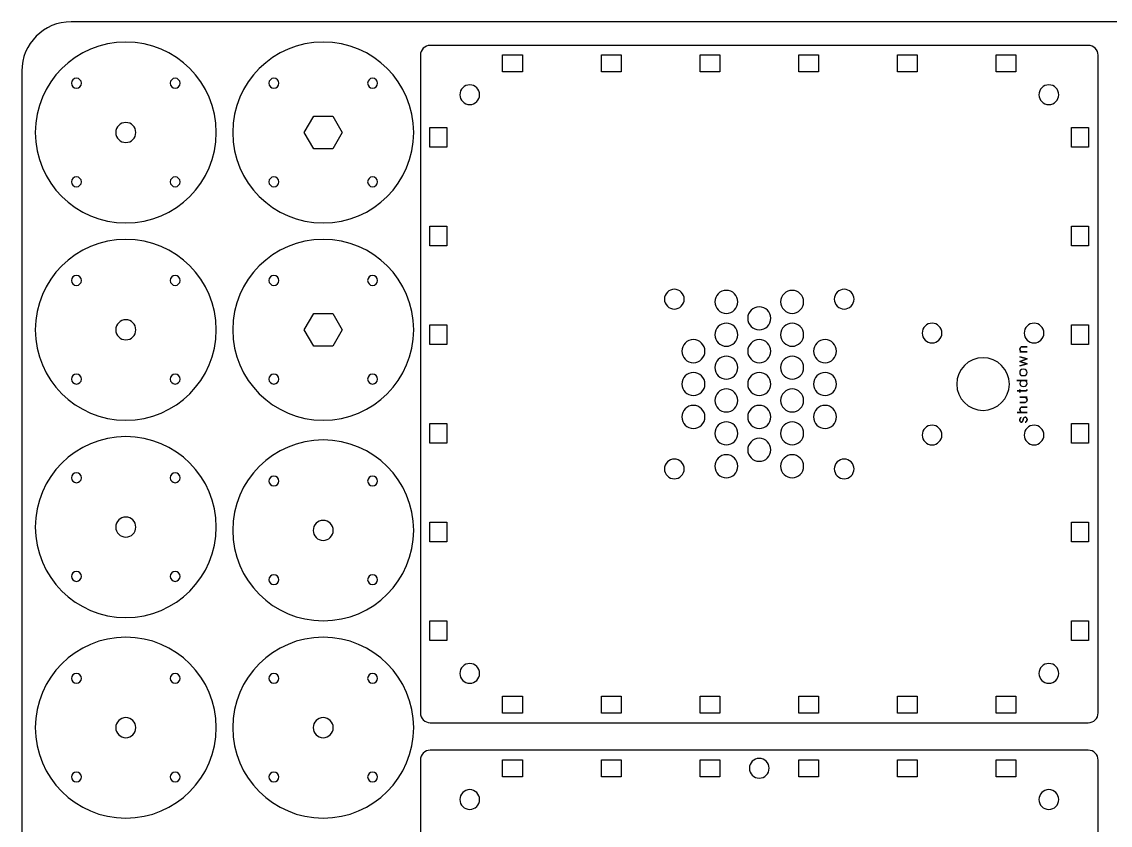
# Model space of a CAD drawing. Extents: x -439 to 785, y -667 to -15.
# Drawn here: x 15 to 345.8, y -259.4 to -15 of the extents above; entities that cross this region are included whole.
import ezdxf

# ---------------------------------------------------------------- set-up
doc = ezdxf.new("R2010")
doc.units = 0
doc.header["$MEASUREMENT"] = 0
doc.layers.add('LAYER_1', color=7, linetype='CONTINUOUS')

# ---------------------------------------------------------------- blocks, each defined once
blk = doc.blocks.new('BLOCK_2')
at = {"layer": 'LAYER_1', "color": 250}
blk.add_open_spline([(785, -570), (785, -578.28), (778.28, -585), (770, -585), (770, -585), (30, -585), (30, -585), (21.72, -585), (15, -578.28), (15, -570), (15, -570), (15, -30), (15, -30), (15, -21.72), (21.72, -15), (30, -15), (30, -15), (770, -15), (770, -15), (778.28, -15), (785, -21.72), (785, -30), (785, -30), (785, -570), (785, -570)], degree=3, knots=[0, 0, 0, 0, 1, 1, 1, 2, 2, 2, 3, 3, 3, 4, 4, 4, 5, 5, 5, 6, 6, 6, 7, 7, 7, 8, 8, 8, 8], dxfattribs=at)
blk = doc.blocks.new('BLOCK_17')
at = {"layer": 'LAYER_1', "color": 30}
for points, knots in [([(318.91, -113.87), (318.71, -113.87), (318.35, -114.07), (318.35, -114.6), (318.34, -115.14), (318.76, -115.43), (319.15, -115.43), (318.76, -115.43), (318.34, -115.14), (318.35, -114.6), (318.35, -114.07), (318.71, -113.87), (318.91, -113.87), (319.1, -113.87), (320.52, -113.87), (320.52, -113.87), (320.52, -113.87), (319.1, -113.87), (318.91, -113.87)], [0, 0, 0, 0, 1, 1, 1, 2, 2, 2, 3, 3, 3, 4, 4, 4, 5, 5, 5, 6, 6, 6, 6]), ([(318.35, -115.43), (318.35, -115.43), (320.52, -115.43), (320.52, -115.43), (320.52, -115.43), (318.35, -115.43), (318.35, -115.43)], [0, 0, 0, 0, 1, 1, 1, 2, 2, 2, 2]), ([(318.35, -119.69), (318.35, -119.69), (320.52, -119.06), (320.52, -119.06), (320.52, -119.06), (318.35, -118.31), (318.35, -118.31), (318.35, -118.31), (320.52, -117.56), (320.52, -117.56), (320.52, -117.56), (318.35, -116.93), (318.35, -116.93), (318.35, -116.93), (320.52, -117.56), (320.52, -117.56), (320.52, -117.56), (318.35, -118.31), (318.35, -118.31), (318.35, -118.31), (320.52, -119.06), (320.52, -119.06), (320.52, -119.06), (318.35, -119.69), (318.35, -119.69)], [0, 0, 0, 0, 1, 1, 1, 2, 2, 2, 3, 3, 3, 4, 4, 4, 5, 5, 5, 6, 6, 6, 7, 7, 7, 8, 8, 8, 8]), ([(319.41, -122.62), (318.55, -122.62), (318.3, -122.18), (318.3, -121.65), (318.3, -121.13), (318.55, -120.69), (319.41, -120.69), (320.27, -120.69), (320.52, -121.13), (320.52, -121.65), (320.52, -122.18), (320.27, -122.62), (319.41, -122.62)], [0, 0, 0, 0, 1, 1, 1, 2, 2, 2, 3, 3, 3, 4, 4, 4, 4]), ([(319.41, -122.62), (318.55, -122.62), (318.3, -122.18), (318.3, -121.65), (318.3, -121.13), (318.55, -120.69), (319.41, -120.69), (320.27, -120.69), (320.52, -121.13), (320.52, -121.65), (320.52, -122.18), (320.27, -122.62), (319.41, -122.62)], [0, 0, 0, 0, 1, 1, 1, 2, 2, 2, 3, 3, 3, 4, 4, 4, 4]), ([(317.46, -124.09), (317.46, -124.09), (320.52, -124.09), (320.52, -124.09), (320.52, -124.09), (317.46, -124.09), (317.46, -124.09)], [0, 0, 0, 0, 1, 1, 1, 2, 2, 2, 2]), ([(318.33, -124.99), (318.33, -124.5), (318.58, -124.1), (319.43, -124.1), (320.27, -124.1), (320.52, -124.5), (320.52, -124.99), (320.52, -125.49), (320.27, -125.89), (319.43, -125.89), (318.58, -125.89), (318.33, -125.49), (318.33, -124.99)], [0, 0, 0, 0, 1, 1, 1, 2, 2, 2, 3, 3, 3, 4, 4, 4, 4]), ([(318.33, -124.99), (318.33, -124.5), (318.58, -124.1), (319.43, -124.1), (320.27, -124.1), (320.52, -124.5), (320.52, -124.99), (320.52, -125.49), (320.27, -125.89), (319.43, -125.89), (318.58, -125.89), (318.33, -125.49), (318.33, -124.99)], [0, 0, 0, 0, 1, 1, 1, 2, 2, 2, 3, 3, 3, 4, 4, 4, 4]), ([(320.23, -127.28), (319.95, -127.28), (317.53, -127.28), (317.53, -127.28), (317.53, -127.28), (319.95, -127.28), (320.23, -127.28), (320.52, -127.28), (320.51, -127.06), (320.5, -126.85), (320.51, -127.06), (320.52, -127.28), (320.23, -127.28)], [0, 0, 0, 0, 1, 1, 1, 2, 2, 2, 3, 3, 3, 4, 4, 4, 4]), ([(318.33, -126.84), (318.33, -126.84), (318.33, -127.72), (318.33, -127.72), (318.33, -127.72), (318.33, -126.84), (318.33, -126.84)], [0, 0, 0, 0, 1, 1, 1, 2, 2, 2, 2]), ([(318.34, -130.76), (318.34, -130.76), (319.76, -130.76), (319.95, -130.76), (320.14, -130.76), (320.51, -130.57), (320.51, -130.03), (320.52, -129.49), (320.1, -129.2), (319.71, -129.2), (320.1, -129.2), (320.52, -129.49), (320.51, -130.03), (320.51, -130.57), (320.14, -130.76), (319.95, -130.76), (319.76, -130.76), (318.34, -130.76), (318.34, -130.76)], [0, 0, 0, 0, 1, 1, 1, 2, 2, 2, 3, 3, 3, 4, 4, 4, 5, 5, 5, 6, 6, 6, 6]), ([(318.34, -129.2), (318.34, -129.2), (320.51, -129.2), (320.51, -129.2), (320.51, -129.2), (318.34, -129.2), (318.34, -129.2)], [0, 0, 0, 0, 1, 1, 1, 2, 2, 2, 2]), ([(320.52, -132.2), (320.52, -132.2), (319.42, -132.2), (319.03, -132.2), (318.65, -132.2), (318.35, -132.44), (318.35, -132.89), (318.34, -133.35), (318.62, -133.79), (318.99, -133.79), (318.62, -133.79), (318.34, -133.35), (318.35, -132.89), (318.35, -132.44), (318.65, -132.2), (319.03, -132.2), (319.42, -132.2), (320.52, -132.2), (320.52, -132.2)], [0, 0, 0, 0, 1, 1, 1, 2, 2, 2, 3, 3, 3, 4, 4, 4, 5, 5, 5, 6, 6, 6, 6]), ([(320.52, -133.79), (320.52, -133.79), (317.47, -133.79), (317.47, -133.79), (317.47, -133.79), (320.52, -133.79), (320.52, -133.79)], [0, 0, 0, 0, 1, 1, 1, 2, 2, 2, 2]), ([(318.31, -135.99), (318.3, -136.52), (318.47, -136.77), (318.8, -136.77), (319.12, -136.77), (319.23, -136.49), (319.26, -136.39), (319.26, -136.39), (319.49, -135.59), (319.49, -135.59), (319.52, -135.48), (319.63, -135.23), (319.95, -135.23), (320.26, -135.23), (320.52, -135.57), (320.52, -135.99), (320.52, -136.41), (320.29, -136.8), (319.96, -136.8), (320.29, -136.8), (320.52, -136.41), (320.52, -135.99), (320.52, -135.57), (320.26, -135.23), (319.95, -135.23), (319.63, -135.23), (319.52, -135.48), (319.49, -135.59), (319.49, -135.59), (319.26, -136.39), (319.26, -136.39), (319.23, -136.49), (319.12, -136.77), (318.8, -136.77), (318.47, -136.77), (318.3, -136.52), (318.31, -135.99), (318.33, -135.46), (318.63, -135.32), (318.74, -135.32), (318.63, -135.32), (318.33, -135.46), (318.31, -135.99)], [0, 0, 0, 0, 1, 1, 1, 2, 2, 2, 3, 3, 3, 4, 4, 4, 5, 5, 5, 6, 6, 6, 7, 7, 7, 8, 8, 8, 9, 9, 9, 10, 10, 10, 11, 11, 11, 12, 12, 12, 13, 13, 13, 14, 14, 14, 14])]:
    blk.add_open_spline(points, degree=3, knots=knots, dxfattribs=at)

msp = doc.modelspace()

# ---------------------------------------------------------------- linework, layer by layer
at = {"layer": 'LAYER_1', "color": 250}
for points in [[(167.14, -30.25), (161.14, -30.25), (161.14, -25.1), (167.14, -25.1), (167.14, -30.25)], [(197.14, -30.25), (191.14, -30.25), (191.14, -25.1), (197.14, -25.1), (197.14, -30.25)], [(227.14, -30.25), (221.14, -30.25), (221.14, -25.1), (227.14, -25.1), (227.14, -30.25)], [(257.14, -30.25), (251.14, -30.25), (251.14, -25.1), (257.14, -25.1), (257.14, -30.25)], [(287.14, -30.25), (281.14, -30.25), (281.14, -25.1), (287.14, -25.1), (287.14, -30.25)], [(317.14, -30.25), (311.14, -30.25), (311.14, -25.1), (317.14, -25.1), (317.14, -30.25)], [(103.73, -53.68), (100.85, -48.68), (103.73, -43.68), (109.51, -43.68), (112.39, -48.68), (109.51, -53.68), (103.73, -53.68)], [(144.21, -47.18), (144.21, -53.18), (139.06, -53.18), (139.06, -47.18), (144.21, -47.18)], [(339.21, -47.18), (339.21, -53.18), (334.06, -53.18), (334.06, -47.18), (339.21, -47.18)], [(144.21, -77.18), (144.21, -83.18), (139.06, -83.18), (139.06, -77.18), (144.21, -77.18)], [(339.21, -77.18), (339.21, -83.18), (334.06, -83.18), (334.06, -77.18), (339.21, -77.18)], [(103.73, -113.68), (100.85, -108.68), (103.73, -103.68), (109.51, -103.68), (112.39, -108.68), (109.51, -113.68), (103.73, -113.68)], [(144.21, -107.18), (144.21, -113.18), (139.06, -113.18), (139.06, -107.18), (144.21, -107.18)], [(339.21, -107.18), (339.21, -113.18), (334.06, -113.18), (334.06, -107.18), (339.21, -107.18)], [(144.21, -137.18), (144.21, -143.18), (139.06, -143.18), (139.06, -137.18), (144.21, -137.18)], [(339.21, -137.18), (339.21, -143.18), (334.06, -143.18), (334.06, -137.18), (339.21, -137.18)], [(144.21, -167.18), (144.21, -173.18), (139.06, -173.18), (139.06, -167.18), (144.21, -167.18)], [(339.21, -167.18), (339.21, -173.18), (334.06, -173.18), (334.06, -167.18), (339.21, -167.18)], [(144.21, -197.18), (144.21, -203.18), (139.06, -203.18), (139.06, -197.18), (144.21, -197.18)], [(339.21, -197.18), (339.21, -203.18), (334.06, -203.18), (334.06, -197.18), (339.21, -197.18)], [(167.14, -225.25), (161.14, -225.25), (161.14, -220.1), (167.14, -220.1), (167.14, -225.25)], [(197.14, -225.25), (191.14, -225.25), (191.14, -220.1), (197.14, -220.1), (197.14, -225.25)], [(227.14, -225.25), (221.14, -225.25), (221.14, -220.1), (227.14, -220.1), (227.14, -225.25)], [(257.14, -225.25), (251.14, -225.25), (251.14, -220.1), (257.14, -220.1), (257.14, -225.25)], [(287.14, -225.25), (281.14, -225.25), (281.14, -220.1), (287.14, -220.1), (287.14, -225.25)], [(317.14, -225.25), (311.14, -225.25), (311.14, -220.1), (317.14, -220.1), (317.14, -225.25)], [(167.14, -244.61), (161.14, -244.61), (161.14, -239.46), (167.14, -239.46), (167.14, -244.61)], [(197.14, -244.61), (191.14, -244.61), (191.14, -239.46), (197.14, -239.46), (197.14, -244.61)], [(227.14, -244.61), (221.14, -244.61), (221.14, -239.46), (227.14, -239.46), (227.14, -244.61)], [(257.14, -244.61), (251.14, -244.61), (251.14, -239.46), (257.14, -239.46), (257.14, -244.61)], [(287.14, -244.61), (281.14, -244.61), (281.14, -239.46), (287.14, -239.46), (287.14, -244.61)], [(317.14, -244.61), (311.14, -244.61), (311.14, -239.46), (317.14, -239.46), (317.14, -244.61)]]:
    msp.add_lwpolyline(points, dxfattribs=at)
for points, knots in [([(74.12, -48.68), (74.12, -63.87), (61.81, -76.18), (46.62, -76.18), (31.43, -76.18), (19.12, -63.87), (19.12, -48.68), (19.12, -33.49), (31.43, -21.18), (46.62, -21.18), (61.81, -21.18), (74.12, -33.49), (74.12, -48.68)], [0, 0, 0, 0, 1, 1, 1, 2, 2, 2, 3, 3, 3, 4, 4, 4, 4]), ([(134.12, -48.68), (134.12, -63.87), (121.81, -76.18), (106.62, -76.18), (91.43, -76.18), (79.12, -63.87), (79.12, -48.68), (79.12, -33.49), (91.43, -21.18), (106.62, -21.18), (121.81, -21.18), (134.12, -33.49), (134.12, -48.68)], [0, 0, 0, 0, 1, 1, 1, 2, 2, 2, 3, 3, 3, 4, 4, 4, 4]), ([(339.14, -22.18), (340.79, -22.18), (342.14, -23.52), (342.14, -25.18), (342.14, -25.18), (342.14, -225.18), (342.14, -225.18), (342.14, -226.84), (340.79, -228.18), (339.14, -228.18), (339.14, -228.18), (139.14, -228.18), (139.14, -228.18), (137.48, -228.18), (136.14, -226.84), (136.14, -225.18), (136.14, -225.18), (136.14, -25.18), (136.14, -25.18), (136.14, -23.52), (137.48, -22.18), (139.14, -22.18), (139.14, -22.18), (339.14, -22.18), (339.14, -22.18)], [0, 0, 0, 0, 1, 1, 1, 2, 2, 2, 3, 3, 3, 4, 4, 4, 5, 5, 5, 6, 6, 6, 7, 7, 7, 8, 8, 8, 8]), ([(33.12, -33.68), (33.12, -34.51), (32.45, -35.18), (31.62, -35.18), (30.79, -35.18), (30.12, -34.51), (30.12, -33.68), (30.12, -32.85), (30.79, -32.18), (31.62, -32.18), (32.45, -32.18), (33.12, -32.85), (33.12, -33.68)], [0, 0, 0, 0, 1, 1, 1, 2, 2, 2, 3, 3, 3, 4, 4, 4, 4]), ([(63.12, -33.68), (63.12, -34.51), (62.45, -35.18), (61.62, -35.18), (60.79, -35.18), (60.12, -34.51), (60.12, -33.68), (60.12, -32.85), (60.79, -32.18), (61.62, -32.18), (62.45, -32.18), (63.12, -32.85), (63.12, -33.68)], [0, 0, 0, 0, 1, 1, 1, 2, 2, 2, 3, 3, 3, 4, 4, 4, 4]), ([(93.12, -33.68), (93.12, -34.51), (92.45, -35.18), (91.62, -35.18), (90.79, -35.18), (90.12, -34.51), (90.12, -33.68), (90.12, -32.85), (90.79, -32.18), (91.62, -32.18), (92.45, -32.18), (93.12, -32.85), (93.12, -33.68)], [0, 0, 0, 0, 1, 1, 1, 2, 2, 2, 3, 3, 3, 4, 4, 4, 4]), ([(123.12, -33.68), (123.12, -34.51), (122.45, -35.18), (121.62, -35.18), (120.79, -35.18), (120.12, -34.51), (120.12, -33.68), (120.12, -32.85), (120.79, -32.18), (121.62, -32.18), (122.45, -32.18), (123.12, -32.85), (123.12, -33.68)], [0, 0, 0, 0, 1, 1, 1, 2, 2, 2, 3, 3, 3, 4, 4, 4, 4]), ([(151.14, -34.18), (152.79, -34.18), (154.14, -35.52), (154.14, -37.18), (154.14, -38.84), (152.79, -40.18), (151.14, -40.18), (149.48, -40.18), (148.14, -38.84), (148.14, -37.18), (148.14, -35.52), (149.48, -34.18), (151.14, -34.18)], [0, 0, 0, 0, 1, 1, 1, 2, 2, 2, 3, 3, 3, 4, 4, 4, 4]), ([(327.14, -34.18), (328.8, -34.18), (330.14, -35.52), (330.14, -37.18), (330.14, -38.84), (328.8, -40.18), (327.14, -40.18), (325.48, -40.18), (324.14, -38.84), (324.14, -37.18), (324.14, -35.52), (325.48, -34.18), (327.14, -34.18)], [0, 0, 0, 0, 1, 1, 1, 2, 2, 2, 3, 3, 3, 4, 4, 4, 4]), ([(49.67, -48.68), (49.67, -50.36), (48.3, -51.73), (46.62, -51.73), (44.94, -51.73), (43.57, -50.36), (43.57, -48.68), (43.57, -46.99), (44.94, -45.63), (46.62, -45.63), (48.3, -45.63), (49.67, -46.99), (49.67, -48.68)], [0, 0, 0, 0, 1, 1, 1, 2, 2, 2, 3, 3, 3, 4, 4, 4, 4]), ([(33.12, -63.68), (33.12, -64.51), (32.45, -65.18), (31.62, -65.18), (30.79, -65.18), (30.12, -64.51), (30.12, -63.68), (30.12, -62.85), (30.79, -62.18), (31.62, -62.18), (32.45, -62.18), (33.12, -62.85), (33.12, -63.68)], [0, 0, 0, 0, 1, 1, 1, 2, 2, 2, 3, 3, 3, 4, 4, 4, 4]), ([(63.12, -63.68), (63.12, -64.51), (62.45, -65.18), (61.62, -65.18), (60.79, -65.18), (60.12, -64.51), (60.12, -63.68), (60.12, -62.85), (60.79, -62.18), (61.62, -62.18), (62.45, -62.18), (63.12, -62.85), (63.12, -63.68)], [0, 0, 0, 0, 1, 1, 1, 2, 2, 2, 3, 3, 3, 4, 4, 4, 4]), ([(93.12, -63.68), (93.12, -64.51), (92.45, -65.18), (91.62, -65.18), (90.79, -65.18), (90.12, -64.51), (90.12, -63.68), (90.12, -62.85), (90.79, -62.18), (91.62, -62.18), (92.45, -62.18), (93.12, -62.85), (93.12, -63.68)], [0, 0, 0, 0, 1, 1, 1, 2, 2, 2, 3, 3, 3, 4, 4, 4, 4]), ([(123.12, -63.68), (123.12, -64.51), (122.45, -65.18), (121.62, -65.18), (120.79, -65.18), (120.12, -64.51), (120.12, -63.68), (120.12, -62.85), (120.79, -62.18), (121.62, -62.18), (122.45, -62.18), (123.12, -62.85), (123.12, -63.68)], [0, 0, 0, 0, 1, 1, 1, 2, 2, 2, 3, 3, 3, 4, 4, 4, 4]), ([(74.12, -108.68), (74.12, -123.87), (61.81, -136.18), (46.62, -136.18), (31.43, -136.18), (19.12, -123.87), (19.12, -108.68), (19.12, -93.49), (31.43, -81.18), (46.62, -81.18), (61.81, -81.18), (74.12, -93.49), (74.12, -108.68)], [0, 0, 0, 0, 1, 1, 1, 2, 2, 2, 3, 3, 3, 4, 4, 4, 4]), ([(134.12, -108.68), (134.12, -123.87), (121.81, -136.18), (106.62, -136.18), (91.43, -136.18), (79.12, -123.87), (79.12, -108.68), (79.12, -93.49), (91.43, -81.18), (106.62, -81.18), (121.81, -81.18), (134.12, -93.49), (134.12, -108.68)], [0, 0, 0, 0, 1, 1, 1, 2, 2, 2, 3, 3, 3, 4, 4, 4, 4]), ([(33.12, -93.68), (33.12, -94.51), (32.45, -95.18), (31.62, -95.18), (30.79, -95.18), (30.12, -94.51), (30.12, -93.68), (30.12, -92.85), (30.79, -92.18), (31.62, -92.18), (32.45, -92.18), (33.12, -92.85), (33.12, -93.68)], [0, 0, 0, 0, 1, 1, 1, 2, 2, 2, 3, 3, 3, 4, 4, 4, 4]), ([(63.12, -93.68), (63.12, -94.51), (62.45, -95.18), (61.62, -95.18), (60.79, -95.18), (60.12, -94.51), (60.12, -93.68), (60.12, -92.85), (60.79, -92.18), (61.62, -92.18), (62.45, -92.18), (63.12, -92.85), (63.12, -93.68)], [0, 0, 0, 0, 1, 1, 1, 2, 2, 2, 3, 3, 3, 4, 4, 4, 4]), ([(93.12, -93.68), (93.12, -94.51), (92.45, -95.18), (91.62, -95.18), (90.79, -95.18), (90.12, -94.51), (90.12, -93.68), (90.12, -92.85), (90.79, -92.18), (91.62, -92.18), (92.45, -92.18), (93.12, -92.85), (93.12, -93.68)], [0, 0, 0, 0, 1, 1, 1, 2, 2, 2, 3, 3, 3, 4, 4, 4, 4]), ([(123.12, -93.68), (123.12, -94.51), (122.45, -95.18), (121.62, -95.18), (120.79, -95.18), (120.12, -94.51), (120.12, -93.68), (120.12, -92.85), (120.79, -92.18), (121.62, -92.18), (122.45, -92.18), (123.12, -92.85), (123.12, -93.68)], [0, 0, 0, 0, 1, 1, 1, 2, 2, 2, 3, 3, 3, 4, 4, 4, 4]), ([(215.45, -97.25), (216.62, -98.42), (216.62, -100.32), (215.45, -101.49), (214.27, -102.66), (212.37, -102.66), (211.2, -101.49), (210.03, -100.32), (210.03, -98.42), (211.2, -97.25), (212.37, -96.08), (214.27, -96.08), (215.45, -97.25)], [0, 0, 0, 0, 1, 1, 1, 2, 2, 2, 3, 3, 3, 4, 4, 4, 4]), ([(229.13, -96.68), (231.07, -96.68), (232.63, -98.25), (232.63, -100.18), (232.63, -102.11), (231.07, -103.68), (229.13, -103.68), (227.2, -103.68), (225.63, -102.11), (225.63, -100.18), (225.63, -98.25), (227.2, -96.68), (229.13, -96.68)], [0, 0, 0, 0, 1, 1, 1, 2, 2, 2, 3, 3, 3, 4, 4, 4, 4]), ([(249.13, -96.68), (251.07, -96.68), (252.63, -98.25), (252.63, -100.18), (252.63, -102.11), (251.07, -103.68), (249.13, -103.68), (247.2, -103.68), (245.63, -102.11), (245.63, -100.18), (245.63, -98.25), (247.2, -96.68), (249.13, -96.68)], [0, 0, 0, 0, 1, 1, 1, 2, 2, 2, 3, 3, 3, 4, 4, 4, 4]), ([(267.06, -101.49), (265.89, -102.66), (263.99, -102.66), (262.82, -101.49), (261.65, -100.32), (261.65, -98.42), (262.82, -97.25), (263.99, -96.08), (265.89, -96.08), (267.06, -97.25), (268.24, -98.42), (268.24, -100.32), (267.06, -101.49)], [0, 0, 0, 0, 1, 1, 1, 2, 2, 2, 3, 3, 3, 4, 4, 4, 4]), ([(239.13, -101.68), (241.07, -101.68), (242.63, -103.25), (242.63, -105.18), (242.63, -107.11), (241.07, -108.68), (239.13, -108.68), (237.2, -108.68), (235.63, -107.11), (235.63, -105.18), (235.63, -103.25), (237.2, -101.68), (239.13, -101.68)], [0, 0, 0, 0, 1, 1, 1, 2, 2, 2, 3, 3, 3, 4, 4, 4, 4]), ([(49.67, -108.68), (49.67, -110.36), (48.3, -111.73), (46.62, -111.73), (44.94, -111.73), (43.57, -110.36), (43.57, -108.68), (43.57, -106.99), (44.94, -105.63), (46.62, -105.63), (48.3, -105.63), (49.67, -106.99), (49.67, -108.68)], [0, 0, 0, 0, 1, 1, 1, 2, 2, 2, 3, 3, 3, 4, 4, 4, 4]), ([(229.13, -106.68), (231.07, -106.68), (232.63, -108.25), (232.63, -110.18), (232.63, -112.11), (231.07, -113.68), (229.13, -113.68), (227.2, -113.68), (225.63, -112.11), (225.63, -110.18), (225.63, -108.25), (227.2, -106.68), (229.13, -106.68)], [0, 0, 0, 0, 1, 1, 1, 2, 2, 2, 3, 3, 3, 4, 4, 4, 4]), ([(249.13, -106.68), (251.07, -106.68), (252.63, -108.25), (252.63, -110.18), (252.63, -112.11), (251.07, -113.68), (249.13, -113.68), (247.2, -113.68), (245.63, -112.11), (245.63, -110.18), (245.63, -108.25), (247.2, -106.68), (249.13, -106.68)], [0, 0, 0, 0, 1, 1, 1, 2, 2, 2, 3, 3, 3, 4, 4, 4, 4]), ([(291.64, -106.68), (293.29, -106.68), (294.64, -108.02), (294.64, -109.68), (294.64, -111.34), (293.29, -112.68), (291.64, -112.68), (289.98, -112.68), (288.64, -111.34), (288.64, -109.68), (288.64, -108.02), (289.98, -106.68), (291.64, -106.68)], [0, 0, 0, 0, 1, 1, 1, 2, 2, 2, 3, 3, 3, 4, 4, 4, 4]), ([(322.64, -106.68), (324.29, -106.68), (325.64, -108.02), (325.64, -109.68), (325.64, -111.34), (324.29, -112.68), (322.64, -112.68), (320.98, -112.68), (319.64, -111.34), (319.64, -109.68), (319.64, -108.02), (320.98, -106.68), (322.64, -106.68)], [0, 0, 0, 0, 1, 1, 1, 2, 2, 2, 3, 3, 3, 4, 4, 4, 4]), ([(219.13, -111.68), (221.07, -111.68), (222.63, -113.25), (222.63, -115.18), (222.63, -117.11), (221.07, -118.68), (219.13, -118.68), (217.2, -118.68), (215.63, -117.11), (215.63, -115.18), (215.63, -113.25), (217.2, -111.68), (219.13, -111.68)], [0, 0, 0, 0, 1, 1, 1, 2, 2, 2, 3, 3, 3, 4, 4, 4, 4]), ([(239.13, -111.68), (241.07, -111.68), (242.63, -113.25), (242.63, -115.18), (242.63, -117.11), (241.07, -118.68), (239.13, -118.68), (237.2, -118.68), (235.63, -117.11), (235.63, -115.18), (235.63, -113.25), (237.2, -111.68), (239.13, -111.68)], [0, 0, 0, 0, 1, 1, 1, 2, 2, 2, 3, 3, 3, 4, 4, 4, 4]), ([(259.13, -111.68), (261.07, -111.68), (262.63, -113.25), (262.63, -115.18), (262.63, -117.11), (261.07, -118.68), (259.13, -118.68), (257.2, -118.68), (255.63, -117.11), (255.63, -115.18), (255.63, -113.25), (257.2, -111.68), (259.13, -111.68)], [0, 0, 0, 0, 1, 1, 1, 2, 2, 2, 3, 3, 3, 4, 4, 4, 4]), ([(229.13, -116.68), (231.07, -116.68), (232.63, -118.25), (232.63, -120.18), (232.63, -122.11), (231.07, -123.68), (229.13, -123.68), (227.2, -123.68), (225.63, -122.11), (225.63, -120.18), (225.63, -118.25), (227.2, -116.68), (229.13, -116.68)], [0, 0, 0, 0, 1, 1, 1, 2, 2, 2, 3, 3, 3, 4, 4, 4, 4]), ([(249.13, -116.68), (251.07, -116.68), (252.63, -118.25), (252.63, -120.18), (252.63, -122.11), (251.07, -123.68), (249.13, -123.68), (247.2, -123.68), (245.63, -122.11), (245.63, -120.18), (245.63, -118.25), (247.2, -116.68), (249.13, -116.68)], [0, 0, 0, 0, 1, 1, 1, 2, 2, 2, 3, 3, 3, 4, 4, 4, 4]), ([(33.12, -123.68), (33.12, -124.51), (32.45, -125.18), (31.62, -125.18), (30.79, -125.18), (30.12, -124.51), (30.12, -123.68), (30.12, -122.85), (30.79, -122.18), (31.62, -122.18), (32.45, -122.18), (33.12, -122.85), (33.12, -123.68)], [0, 0, 0, 0, 1, 1, 1, 2, 2, 2, 3, 3, 3, 4, 4, 4, 4]), ([(63.12, -123.68), (63.12, -124.51), (62.45, -125.18), (61.62, -125.18), (60.79, -125.18), (60.12, -124.51), (60.12, -123.68), (60.12, -122.85), (60.79, -122.18), (61.62, -122.18), (62.45, -122.18), (63.12, -122.85), (63.12, -123.68)], [0, 0, 0, 0, 1, 1, 1, 2, 2, 2, 3, 3, 3, 4, 4, 4, 4]), ([(93.12, -123.68), (93.12, -124.51), (92.45, -125.18), (91.62, -125.18), (90.79, -125.18), (90.12, -124.51), (90.12, -123.68), (90.12, -122.85), (90.79, -122.18), (91.62, -122.18), (92.45, -122.18), (93.12, -122.85), (93.12, -123.68)], [0, 0, 0, 0, 1, 1, 1, 2, 2, 2, 3, 3, 3, 4, 4, 4, 4]), ([(123.12, -123.68), (123.12, -124.51), (122.45, -125.18), (121.62, -125.18), (120.79, -125.18), (120.12, -124.51), (120.12, -123.68), (120.12, -122.85), (120.79, -122.18), (121.62, -122.18), (122.45, -122.18), (123.12, -122.85), (123.12, -123.68)], [0, 0, 0, 0, 1, 1, 1, 2, 2, 2, 3, 3, 3, 4, 4, 4, 4]), ([(219.13, -121.68), (221.07, -121.68), (222.63, -123.25), (222.63, -125.18), (222.63, -127.11), (221.07, -128.68), (219.13, -128.68), (217.2, -128.68), (215.63, -127.11), (215.63, -125.18), (215.63, -123.25), (217.2, -121.68), (219.13, -121.68)], [0, 0, 0, 0, 1, 1, 1, 2, 2, 2, 3, 3, 3, 4, 4, 4, 4]), ([(239.13, -121.68), (241.07, -121.68), (242.63, -123.25), (242.63, -125.18), (242.63, -127.11), (241.07, -128.68), (239.13, -128.68), (237.2, -128.68), (235.63, -127.11), (235.63, -125.18), (235.63, -123.25), (237.2, -121.68), (239.13, -121.68)], [0, 0, 0, 0, 1, 1, 1, 2, 2, 2, 3, 3, 3, 4, 4, 4, 4]), ([(259.13, -121.68), (261.07, -121.68), (262.63, -123.25), (262.63, -125.18), (262.63, -127.11), (261.07, -128.68), (259.13, -128.68), (257.2, -128.68), (255.63, -127.11), (255.63, -125.18), (255.63, -123.25), (257.2, -121.68), (259.13, -121.68)], [0, 0, 0, 0, 1, 1, 1, 2, 2, 2, 3, 3, 3, 4, 4, 4, 4]), ([(229.13, -126.68), (231.07, -126.68), (232.63, -128.25), (232.63, -130.18), (232.63, -132.11), (231.07, -133.68), (229.13, -133.68), (227.2, -133.68), (225.63, -132.11), (225.63, -130.18), (225.63, -128.25), (227.2, -126.68), (229.13, -126.68)], [0, 0, 0, 0, 1, 1, 1, 2, 2, 2, 3, 3, 3, 4, 4, 4, 4]), ([(249.13, -126.68), (251.07, -126.68), (252.63, -128.25), (252.63, -130.18), (252.63, -132.11), (251.07, -133.68), (249.13, -133.68), (247.2, -133.68), (245.63, -132.11), (245.63, -130.18), (245.63, -128.25), (247.2, -126.68), (249.13, -126.68)], [0, 0, 0, 0, 1, 1, 1, 2, 2, 2, 3, 3, 3, 4, 4, 4, 4]), ([(219.13, -131.68), (221.07, -131.68), (222.63, -133.25), (222.63, -135.18), (222.63, -137.11), (221.07, -138.68), (219.13, -138.68), (217.2, -138.68), (215.63, -137.11), (215.63, -135.18), (215.63, -133.25), (217.2, -131.68), (219.13, -131.68)], [0, 0, 0, 0, 1, 1, 1, 2, 2, 2, 3, 3, 3, 4, 4, 4, 4]), ([(239.13, -131.68), (241.07, -131.68), (242.63, -133.25), (242.63, -135.18), (242.63, -137.11), (241.07, -138.68), (239.13, -138.68), (237.2, -138.68), (235.63, -137.11), (235.63, -135.18), (235.63, -133.25), (237.2, -131.68), (239.13, -131.68)], [0, 0, 0, 0, 1, 1, 1, 2, 2, 2, 3, 3, 3, 4, 4, 4, 4]), ([(259.13, -131.68), (261.07, -131.68), (262.63, -133.25), (262.63, -135.18), (262.63, -137.11), (261.07, -138.68), (259.13, -138.68), (257.2, -138.68), (255.63, -137.11), (255.63, -135.18), (255.63, -133.25), (257.2, -131.68), (259.13, -131.68)], [0, 0, 0, 0, 1, 1, 1, 2, 2, 2, 3, 3, 3, 4, 4, 4, 4]), ([(229.13, -136.68), (231.07, -136.68), (232.63, -138.25), (232.63, -140.18), (232.63, -142.11), (231.07, -143.68), (229.13, -143.68), (227.2, -143.68), (225.63, -142.11), (225.63, -140.18), (225.63, -138.25), (227.2, -136.68), (229.13, -136.68)], [0, 0, 0, 0, 1, 1, 1, 2, 2, 2, 3, 3, 3, 4, 4, 4, 4]), ([(249.13, -136.68), (251.07, -136.68), (252.63, -138.25), (252.63, -140.18), (252.63, -142.11), (251.07, -143.68), (249.13, -143.68), (247.2, -143.68), (245.63, -142.11), (245.63, -140.18), (245.63, -138.25), (247.2, -136.68), (249.13, -136.68)], [0, 0, 0, 0, 1, 1, 1, 2, 2, 2, 3, 3, 3, 4, 4, 4, 4]), ([(291.64, -137.68), (293.29, -137.68), (294.64, -139.02), (294.64, -140.68), (294.64, -142.34), (293.29, -143.68), (291.64, -143.68), (289.98, -143.68), (288.64, -142.34), (288.64, -140.68), (288.64, -139.02), (289.98, -137.68), (291.64, -137.68)], [0, 0, 0, 0, 1, 1, 1, 2, 2, 2, 3, 3, 3, 4, 4, 4, 4]), ([(322.64, -137.68), (324.29, -137.68), (325.64, -139.02), (325.64, -140.68), (325.64, -142.34), (324.29, -143.68), (322.64, -143.68), (320.98, -143.68), (319.64, -142.34), (319.64, -140.68), (319.64, -139.02), (320.98, -137.68), (322.64, -137.68)], [0, 0, 0, 0, 1, 1, 1, 2, 2, 2, 3, 3, 3, 4, 4, 4, 4]), ([(74.12, -168.68), (74.12, -183.87), (61.81, -196.18), (46.62, -196.18), (31.43, -196.18), (19.12, -183.87), (19.12, -168.68), (19.12, -153.49), (31.43, -141.18), (46.62, -141.18), (61.81, -141.18), (74.12, -153.49), (74.12, -168.68)], [0, 0, 0, 0, 1, 1, 1, 2, 2, 2, 3, 3, 3, 4, 4, 4, 4]), ([(134.12, -169.68), (134.12, -184.87), (121.81, -197.18), (106.62, -197.18), (91.43, -197.18), (79.12, -184.87), (79.12, -169.68), (79.12, -154.49), (91.43, -142.18), (106.62, -142.18), (121.81, -142.18), (134.12, -154.49), (134.12, -169.68)], [0, 0, 0, 0, 1, 1, 1, 2, 2, 2, 3, 3, 3, 4, 4, 4, 4]), ([(239.13, -141.68), (241.07, -141.68), (242.63, -143.25), (242.63, -145.18), (242.63, -147.11), (241.07, -148.68), (239.13, -148.68), (237.2, -148.68), (235.63, -147.11), (235.63, -145.18), (235.63, -143.25), (237.2, -141.68), (239.13, -141.68)], [0, 0, 0, 0, 1, 1, 1, 2, 2, 2, 3, 3, 3, 4, 4, 4, 4]), ([(211.2, -148.87), (212.37, -147.69), (214.27, -147.69), (215.45, -148.87), (216.62, -150.04), (216.62, -151.94), (215.45, -153.11), (214.27, -154.28), (212.37, -154.28), (211.2, -153.11), (210.03, -151.94), (210.03, -150.04), (211.2, -148.87)], [0, 0, 0, 0, 1, 1, 1, 2, 2, 2, 3, 3, 3, 4, 4, 4, 4]), ([(229.13, -146.68), (231.07, -146.68), (232.63, -148.25), (232.63, -150.18), (232.63, -152.11), (231.07, -153.68), (229.13, -153.68), (227.2, -153.68), (225.63, -152.11), (225.63, -150.18), (225.63, -148.25), (227.2, -146.68), (229.13, -146.68)], [0, 0, 0, 0, 1, 1, 1, 2, 2, 2, 3, 3, 3, 4, 4, 4, 4]), ([(249.13, -146.68), (251.07, -146.68), (252.63, -148.25), (252.63, -150.18), (252.63, -152.11), (251.07, -153.68), (249.13, -153.68), (247.2, -153.68), (245.63, -152.11), (245.63, -150.18), (245.63, -148.25), (247.2, -146.68), (249.13, -146.68)], [0, 0, 0, 0, 1, 1, 1, 2, 2, 2, 3, 3, 3, 4, 4, 4, 4]), ([(262.82, -153.11), (261.65, -151.94), (261.65, -150.04), (262.82, -148.87), (263.99, -147.69), (265.89, -147.69), (267.06, -148.87), (268.24, -150.04), (268.24, -151.94), (267.06, -153.11), (265.89, -154.28), (263.99, -154.28), (262.82, -153.11)], [0, 0, 0, 0, 1, 1, 1, 2, 2, 2, 3, 3, 3, 4, 4, 4, 4]), ([(33.12, -153.68), (33.12, -154.51), (32.45, -155.18), (31.62, -155.18), (30.79, -155.18), (30.12, -154.51), (30.12, -153.68), (30.12, -152.85), (30.79, -152.18), (31.62, -152.18), (32.45, -152.18), (33.12, -152.85), (33.12, -153.68)], [0, 0, 0, 0, 1, 1, 1, 2, 2, 2, 3, 3, 3, 4, 4, 4, 4]), ([(63.12, -153.68), (63.12, -154.51), (62.45, -155.18), (61.62, -155.18), (60.79, -155.18), (60.12, -154.51), (60.12, -153.68), (60.12, -152.85), (60.79, -152.18), (61.62, -152.18), (62.45, -152.18), (63.12, -152.85), (63.12, -153.68)], [0, 0, 0, 0, 1, 1, 1, 2, 2, 2, 3, 3, 3, 4, 4, 4, 4]), ([(93.12, -154.68), (93.12, -155.51), (92.45, -156.18), (91.62, -156.18), (90.79, -156.18), (90.12, -155.51), (90.12, -154.68), (90.12, -153.85), (90.79, -153.18), (91.62, -153.18), (92.45, -153.18), (93.12, -153.85), (93.12, -154.68)], [0, 0, 0, 0, 1, 1, 1, 2, 2, 2, 3, 3, 3, 4, 4, 4, 4]), ([(123.12, -154.68), (123.12, -155.51), (122.45, -156.18), (121.62, -156.18), (120.79, -156.18), (120.12, -155.51), (120.12, -154.68), (120.12, -153.85), (120.79, -153.18), (121.62, -153.18), (122.45, -153.18), (123.12, -153.85), (123.12, -154.68)], [0, 0, 0, 0, 1, 1, 1, 2, 2, 2, 3, 3, 3, 4, 4, 4, 4]), ([(49.67, -168.68), (49.67, -170.36), (48.3, -171.73), (46.62, -171.73), (44.94, -171.73), (43.57, -170.36), (43.57, -168.68), (43.57, -167), (44.94, -165.63), (46.62, -165.63), (48.3, -165.63), (49.67, -167), (49.67, -168.68)], [0, 0, 0, 0, 1, 1, 1, 2, 2, 2, 3, 3, 3, 4, 4, 4, 4]), ([(109.67, -169.68), (109.67, -171.36), (108.3, -172.73), (106.62, -172.73), (104.93, -172.73), (103.57, -171.36), (103.57, -169.68), (103.57, -167.99), (104.93, -166.63), (106.62, -166.63), (108.3, -166.63), (109.67, -167.99), (109.67, -169.68)], [0, 0, 0, 0, 1, 1, 1, 2, 2, 2, 3, 3, 3, 4, 4, 4, 4]), ([(33.12, -183.68), (33.12, -184.51), (32.45, -185.18), (31.62, -185.18), (30.79, -185.18), (30.12, -184.51), (30.12, -183.68), (30.12, -182.85), (30.79, -182.18), (31.62, -182.18), (32.45, -182.18), (33.12, -182.85), (33.12, -183.68)], [0, 0, 0, 0, 1, 1, 1, 2, 2, 2, 3, 3, 3, 4, 4, 4, 4]), ([(63.12, -183.68), (63.12, -184.51), (62.45, -185.18), (61.62, -185.18), (60.79, -185.18), (60.12, -184.51), (60.12, -183.68), (60.12, -182.85), (60.79, -182.18), (61.62, -182.18), (62.45, -182.18), (63.12, -182.85), (63.12, -183.68)], [0, 0, 0, 0, 1, 1, 1, 2, 2, 2, 3, 3, 3, 4, 4, 4, 4]), ([(93.12, -184.68), (93.12, -185.51), (92.45, -186.18), (91.62, -186.18), (90.79, -186.18), (90.12, -185.51), (90.12, -184.68), (90.12, -183.85), (90.79, -183.18), (91.62, -183.18), (92.45, -183.18), (93.12, -183.85), (93.12, -184.68)], [0, 0, 0, 0, 1, 1, 1, 2, 2, 2, 3, 3, 3, 4, 4, 4, 4]), ([(123.12, -184.68), (123.12, -185.51), (122.45, -186.18), (121.62, -186.18), (120.79, -186.18), (120.12, -185.51), (120.12, -184.68), (120.12, -183.85), (120.79, -183.18), (121.62, -183.18), (122.45, -183.18), (123.12, -183.85), (123.12, -184.68)], [0, 0, 0, 0, 1, 1, 1, 2, 2, 2, 3, 3, 3, 4, 4, 4, 4]), ([(74.12, -229.68), (74.12, -244.87), (61.81, -257.18), (46.62, -257.18), (31.43, -257.18), (19.12, -244.87), (19.12, -229.68), (19.12, -214.49), (31.43, -202.18), (46.62, -202.18), (61.81, -202.18), (74.12, -214.49), (74.12, -229.68)], [0, 0, 0, 0, 1, 1, 1, 2, 2, 2, 3, 3, 3, 4, 4, 4, 4]), ([(134.12, -229.68), (134.12, -244.87), (121.81, -257.18), (106.62, -257.18), (91.43, -257.18), (79.12, -244.87), (79.12, -229.68), (79.12, -214.49), (91.43, -202.18), (106.62, -202.18), (121.81, -202.18), (134.12, -214.49), (134.12, -229.68)], [0, 0, 0, 0, 1, 1, 1, 2, 2, 2, 3, 3, 3, 4, 4, 4, 4]), ([(151.14, -210.18), (152.79, -210.18), (154.14, -211.53), (154.14, -213.18), (154.14, -214.84), (152.79, -216.18), (151.14, -216.18), (149.48, -216.18), (148.14, -214.84), (148.14, -213.18), (148.14, -211.53), (149.48, -210.18), (151.14, -210.18)], [0, 0, 0, 0, 1, 1, 1, 2, 2, 2, 3, 3, 3, 4, 4, 4, 4]), ([(327.14, -210.18), (328.8, -210.18), (330.14, -211.53), (330.14, -213.18), (330.14, -214.84), (328.8, -216.18), (327.14, -216.18), (325.48, -216.18), (324.14, -214.84), (324.14, -213.18), (324.14, -211.53), (325.48, -210.18), (327.14, -210.18)], [0, 0, 0, 0, 1, 1, 1, 2, 2, 2, 3, 3, 3, 4, 4, 4, 4]), ([(33.12, -214.68), (33.12, -215.51), (32.45, -216.18), (31.62, -216.18), (30.79, -216.18), (30.12, -215.51), (30.12, -214.68), (30.12, -213.85), (30.79, -213.18), (31.62, -213.18), (32.45, -213.18), (33.12, -213.85), (33.12, -214.68)], [0, 0, 0, 0, 1, 1, 1, 2, 2, 2, 3, 3, 3, 4, 4, 4, 4]), ([(63.12, -214.68), (63.12, -215.51), (62.45, -216.18), (61.62, -216.18), (60.79, -216.18), (60.12, -215.51), (60.12, -214.68), (60.12, -213.85), (60.79, -213.18), (61.62, -213.18), (62.45, -213.18), (63.12, -213.85), (63.12, -214.68)], [0, 0, 0, 0, 1, 1, 1, 2, 2, 2, 3, 3, 3, 4, 4, 4, 4]), ([(93.12, -214.68), (93.12, -215.51), (92.45, -216.18), (91.62, -216.18), (90.79, -216.18), (90.12, -215.51), (90.12, -214.68), (90.12, -213.85), (90.79, -213.18), (91.62, -213.18), (92.45, -213.18), (93.12, -213.85), (93.12, -214.68)], [0, 0, 0, 0, 1, 1, 1, 2, 2, 2, 3, 3, 3, 4, 4, 4, 4]), ([(123.12, -214.68), (123.12, -215.51), (122.45, -216.18), (121.62, -216.18), (120.79, -216.18), (120.12, -215.51), (120.12, -214.68), (120.12, -213.85), (120.79, -213.18), (121.62, -213.18), (122.45, -213.18), (123.12, -213.85), (123.12, -214.68)], [0, 0, 0, 0, 1, 1, 1, 2, 2, 2, 3, 3, 3, 4, 4, 4, 4]), ([(49.67, -229.68), (49.67, -231.36), (48.3, -232.73), (46.62, -232.73), (44.93, -232.73), (43.57, -231.36), (43.57, -229.68), (43.57, -227.99), (44.93, -226.63), (46.62, -226.63), (48.3, -226.63), (49.67, -227.99), (49.67, -229.68)], [0, 0, 0, 0, 1, 1, 1, 2, 2, 2, 3, 3, 3, 4, 4, 4, 4]), ([(109.67, -229.68), (109.67, -231.36), (108.3, -232.73), (106.62, -232.73), (104.93, -232.73), (103.57, -231.36), (103.57, -229.68), (103.57, -227.99), (104.93, -226.63), (106.62, -226.63), (108.3, -226.63), (109.67, -227.99), (109.67, -229.68)], [0, 0, 0, 0, 1, 1, 1, 2, 2, 2, 3, 3, 3, 4, 4, 4, 4]), ([(339.14, -236.53), (340.8, -236.53), (342.14, -237.88), (342.14, -239.53), (342.14, -239.53), (342.14, -439.53), (342.14, -439.53), (342.14, -441.19), (340.8, -442.53), (339.14, -442.53), (339.14, -442.53), (139.14, -442.53), (139.14, -442.53), (137.48, -442.53), (136.14, -441.19), (136.14, -439.53), (136.14, -439.53), (136.14, -239.53), (136.14, -239.53), (136.14, -237.88), (137.48, -236.53), (139.14, -236.53), (139.14, -236.53), (339.14, -236.53), (339.14, -236.53)], [0, 0, 0, 0, 1, 1, 1, 2, 2, 2, 3, 3, 3, 4, 4, 4, 5, 5, 5, 6, 6, 6, 7, 7, 7, 8, 8, 8, 8]), ([(239.14, -239.03), (240.8, -239.03), (242.14, -240.38), (242.14, -242.03), (242.14, -243.69), (240.8, -245.03), (239.14, -245.03), (237.48, -245.03), (236.14, -243.69), (236.14, -242.03), (236.14, -240.38), (237.48, -239.03), (239.14, -239.03)], [0, 0, 0, 0, 1, 1, 1, 2, 2, 2, 3, 3, 3, 4, 4, 4, 4]), ([(33.12, -244.68), (33.12, -245.51), (32.45, -246.18), (31.62, -246.18), (30.79, -246.18), (30.12, -245.51), (30.12, -244.68), (30.12, -243.85), (30.79, -243.18), (31.62, -243.18), (32.45, -243.18), (33.12, -243.85), (33.12, -244.68)], [0, 0, 0, 0, 1, 1, 1, 2, 2, 2, 3, 3, 3, 4, 4, 4, 4]), ([(63.12, -244.68), (63.12, -245.51), (62.45, -246.18), (61.62, -246.18), (60.79, -246.18), (60.12, -245.51), (60.12, -244.68), (60.12, -243.85), (60.79, -243.18), (61.62, -243.18), (62.45, -243.18), (63.12, -243.85), (63.12, -244.68)], [0, 0, 0, 0, 1, 1, 1, 2, 2, 2, 3, 3, 3, 4, 4, 4, 4]), ([(93.12, -244.68), (93.12, -245.51), (92.45, -246.18), (91.62, -246.18), (90.79, -246.18), (90.12, -245.51), (90.12, -244.68), (90.12, -243.85), (90.79, -243.18), (91.62, -243.18), (92.45, -243.18), (93.12, -243.85), (93.12, -244.68)], [0, 0, 0, 0, 1, 1, 1, 2, 2, 2, 3, 3, 3, 4, 4, 4, 4]), ([(123.12, -244.68), (123.12, -245.51), (122.45, -246.18), (121.62, -246.18), (120.79, -246.18), (120.12, -245.51), (120.12, -244.68), (120.12, -243.85), (120.79, -243.18), (121.62, -243.18), (122.45, -243.18), (123.12, -243.85), (123.12, -244.68)], [0, 0, 0, 0, 1, 1, 1, 2, 2, 2, 3, 3, 3, 4, 4, 4, 4]), ([(151.14, -248.53), (152.8, -248.53), (154.14, -249.88), (154.14, -251.53), (154.14, -253.19), (152.8, -254.53), (151.14, -254.53), (149.48, -254.53), (148.14, -253.19), (148.14, -251.53), (148.14, -249.88), (149.48, -248.53), (151.14, -248.53)], [0, 0, 0, 0, 1, 1, 1, 2, 2, 2, 3, 3, 3, 4, 4, 4, 4]), ([(327.14, -248.53), (328.8, -248.53), (330.14, -249.88), (330.14, -251.53), (330.14, -253.19), (328.8, -254.53), (327.14, -254.53), (325.48, -254.53), (324.14, -253.19), (324.14, -251.53), (324.14, -249.88), (325.48, -248.53), (327.14, -248.53)], [0, 0, 0, 0, 1, 1, 1, 2, 2, 2, 3, 3, 3, 4, 4, 4, 4])]:
    msp.add_open_spline(points, degree=3, knots=knots, dxfattribs=at)
at = {"layer": 'LAYER_1', "color": 7}
msp.add_open_spline([(307.14, -117.18), (311.55, -117.18), (315.14, -120.76), (315.14, -125.18), (315.14, -129.6), (311.55, -133.18), (307.14, -133.18), (302.72, -133.18), (299.14, -129.6), (299.14, -125.18), (299.14, -120.76), (302.72, -117.18), (307.14, -117.18)], degree=3, knots=[0, 0, 0, 0, 1, 1, 1, 2, 2, 2, 3, 3, 3, 4, 4, 4, 4], dxfattribs=at)

# ---------------------------------------------------------------- block references
at = {"layer": 'LAYER_1'}
for name in ['BLOCK_2', 'BLOCK_17']:
    msp.add_blockref(name, (0, 0), dxfattribs=at)

doc.saveas('drawing.dxf')
